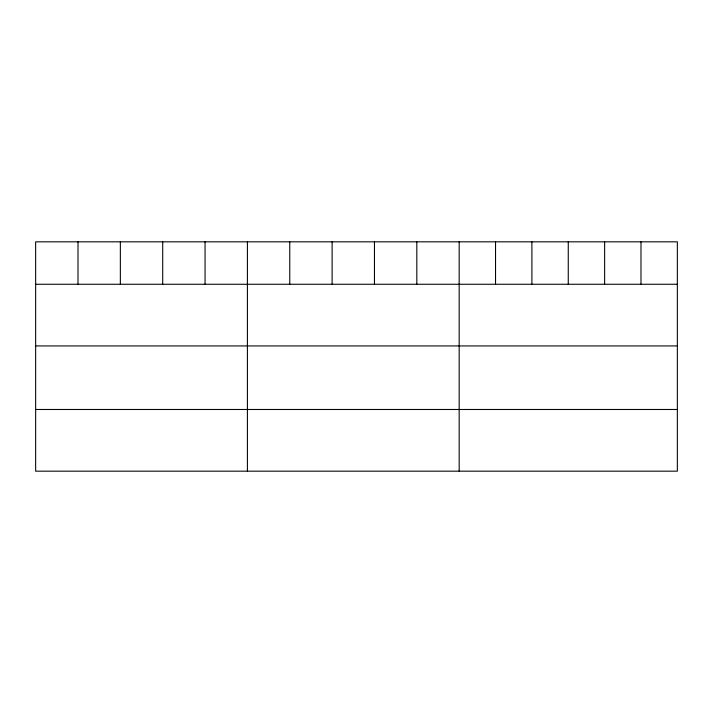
<?xml version="1.0" encoding="UTF-8"?>
<svg xmlns="http://www.w3.org/2000/svg" width="713" height="713" viewBox="0 0 713 713"><rect width="100%" height="100%" fill="white"/><g stroke="black" fill="none" stroke-linecap="round" stroke-linejoin="round"><path stroke-width="1.07" d="M677.35 345.939L677.35 241.832L35.65 241.832L35.65 471.168L677.35 471.168L677.35 345.939L35.65 345.939M35.65 284.264L677.35 284.264M35.65 409.485L677.35 409.485M640.987 241.832L640.987 284.264M604.624 241.832L604.624 284.264M568.261 241.832L568.261 284.264M531.898 241.832L531.898 284.264M495.535 241.832L495.535 284.264M459.172 241.832L459.172 471.168M416.82 241.832L416.82 284.264M374.468 241.832L374.468 284.264M332.115 241.832L332.115 284.264M289.763 241.832L289.763 284.264M247.411 241.832L247.411 471.168M205.059 241.832L205.059 284.264M162.707 241.832L162.707 284.264M120.354 241.832L120.354 284.264M78.002 241.832L78.002 284.264"/></g></svg>
